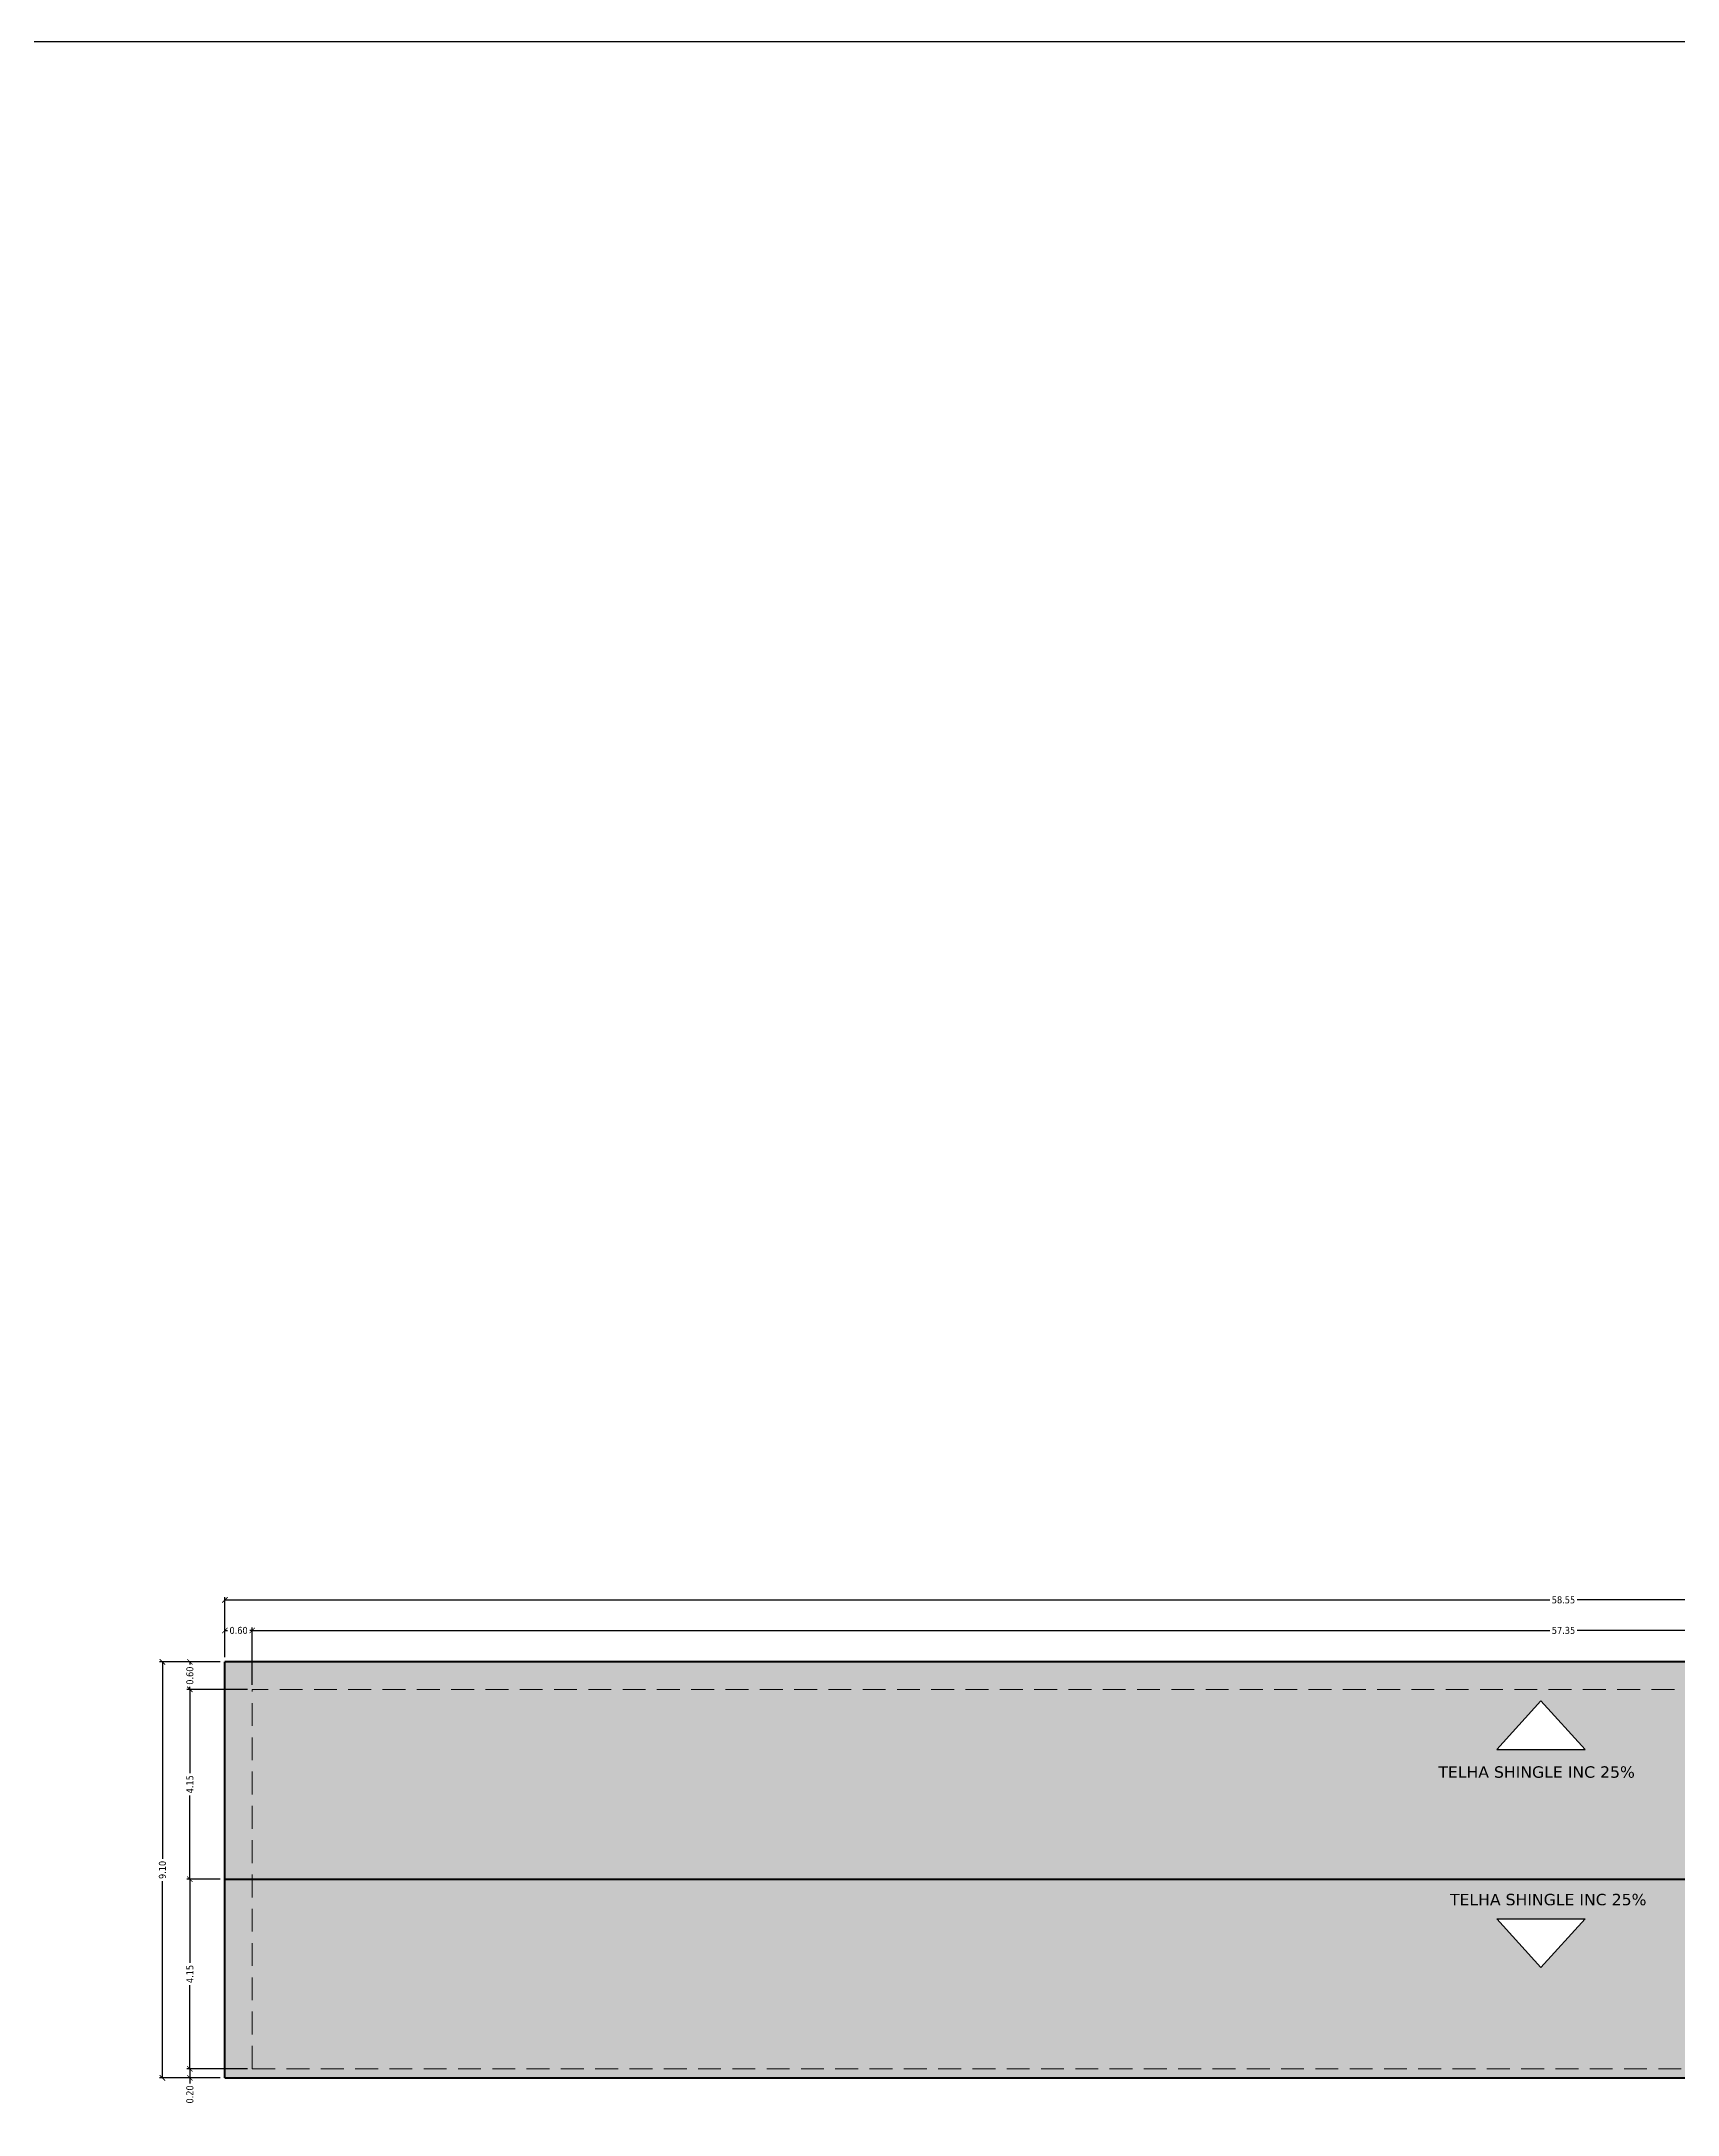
# Model space of a CAD drawing. Header units: millimetres. Extents: x 2543 to 3089, y 1295 to 1485.
# Drawn here: x 2958.04 to 2993.82, y 1439.98 to 1485.33 of the extents above; entities that cross this region are included whole.
import ezdxf

# ---------------------------------------------------------------- set-up
doc = ezdxf.new("R2010")
doc.units = ezdxf.units.MM
doc.linetypes.add('DASHED', pattern=[0.75, 0.5, -0.25])
doc.layers.get('Defpoints').update_dxf_attribs({"lineweight": 0})
for name, color, linetype, lineweight in [('AF-Indicação coluna', 5, 'Continuous', 20), ('ARQ. Linha Grossa', 5, 'Continuous', 40), ('ARQ. Texto', 7, 'Continuous', 0)]:
    doc.layers.add(name, color=color, linetype=linetype, lineweight=lineweight)
doc.styles.add('NICAZA', font='verdana.ttf', dxfattribs={"width": 0.85})
doc.styles.get("Standard").update_dxf_attribs({"font": 'arial.ttf'})
doc.dimstyles.new('esc-100', dxfattribs={"dimscale": 0.85, "dimtxt": 0.18, "dimasz": 0.14, "dimexe": 0.075, "dimexo": 0.12, "dimgap": 0.06, "dimtad": 0, "dimzin": 0, "dimdsep": 46, "dimtxsty": 'NICAZA', "dimblk": 'ARCHTICK', "dimcen": 0.09, "dimclrd": 7, "dimclre": 7, "dimclrt": 7, "dimadec": 1, "dimazin": 0, "dimtfac": 1, "dimtofl": 0, "dimtmove": 0, "dimatfit": 3, "dimfxl": 1, "dimtolj": 1, "dimtzin": 0, "dimarcsym": 0})
pattern_1 = [(0, (70.8994, 0), (0, 0.28448), []), (90, (70.89939, 0), (-0.14224, 0.28448), [0.28448, -0.28448])]

# ---------------------------------------------------------------- blocks, each defined once
blk = doc.blocks.new('_ArchTick')
at = {"color": 0, "linetype": 'ByBlock', "const_width": 0.15}
blk.add_lwpolyline([(-0.5, -0.5), (0.5, 0.5)], dxfattribs=at)
blk = doc.blocks.new('*D277')
at = {"color": 7, "lineweight": -2, "transparency": 16777216}
for p, q in [((2962.049, 1449.985), (2962.049, 1451.302)), ((2962.049, 1451.239), (2991.028, 1451.239)), ((3020.599, 1451.239), (2991.621, 1451.239)), ((3020.599, 1449.985), (3020.599, 1451.302))]:
    blk.add_line(p, q, dxfattribs=at)
at = {"layer": 'Defpoints', "color": 0, "transparency": 16777216}
for p in [(3020.599, 1451.239), (2962.049, 1449.883), (3020.599, 1449.883)]:
    blk.add_point(p, dxfattribs=at)
at = {"color": 7, "lineweight": -2, "transparency": 16777216, "xscale": 0.119, "yscale": 0.119, "zscale": 0.119, "rotation": 180}
blk.add_blockref('_ArchTick', (2962.049, 1451.239), dxfattribs=at)
at = {"color": 7, "lineweight": -2, "transparency": 16777216, "xscale": 0.119, "yscale": 0.119, "zscale": 0.119}
blk.add_blockref('_ArchTick', (3020.599, 1451.239), dxfattribs=at)
at = {"color": 7, "transparency": 16777216, "insert": (2991.324, 1451.239), "char_height": 0.153, "attachment_point": 5, "style": 'NICAZA'}
blk.add_mtext('\\A1;58.55', dxfattribs=at)
blk = doc.blocks.new('*D279')
at = {"color": 7, "lineweight": -2, "transparency": 16777216}
for p, q in [((2962.649, 1449.385), (2962.649, 1450.634)), ((2962.649, 1450.571), (2991.028, 1450.571)), ((3019.999, 1450.571), (2991.621, 1450.571)), ((3019.999, 1449.385), (3019.999, 1450.634))]:
    blk.add_line(p, q, dxfattribs=at)
at = {"layer": 'Defpoints', "color": 0, "transparency": 16777216}
for p in [(2962.649, 1450.571), (2962.649, 1449.283), (3019.999, 1449.283)]:
    blk.add_point(p, dxfattribs=at)
at = {"color": 7, "lineweight": -2, "transparency": 16777216, "xscale": 0.119, "yscale": 0.119, "zscale": 0.119, "rotation": 180}
blk.add_blockref('_ArchTick', (2962.649, 1450.571), dxfattribs=at)
at = {"color": 7, "lineweight": -2, "transparency": 16777216, "xscale": 0.119, "yscale": 0.119, "zscale": 0.119}
blk.add_blockref('_ArchTick', (3019.999, 1450.571), dxfattribs=at)
at = {"color": 7, "transparency": 16777216, "insert": (2991.324, 1450.571), "char_height": 0.153, "attachment_point": 5, "style": 'NICAZA'}
blk.add_mtext('\\A1;57.35', dxfattribs=at)
blk = doc.blocks.new('*D280')
at = {"color": 7, "lineweight": -2, "transparency": 16777216}
for p, q in [((2962.049, 1449.985), (2962.049, 1450.634)), ((2962.049, 1450.571), (2962.107, 1450.571)), ((2962.649, 1450.571), (2962.592, 1450.571)), ((2962.649, 1449.385), (2962.649, 1450.634))]:
    blk.add_line(p, q, dxfattribs=at)
at = {"layer": 'Defpoints', "color": 0, "transparency": 16777216}
for p in [(2962.049, 1450.571), (2962.049, 1449.883), (2962.649, 1449.283)]:
    blk.add_point(p, dxfattribs=at)
at = {"color": 7, "lineweight": -2, "transparency": 16777216, "xscale": 0.119, "yscale": 0.119, "zscale": 0.119, "rotation": 180}
blk.add_blockref('_ArchTick', (2962.049, 1450.571), dxfattribs=at)
at = {"color": 7, "lineweight": -2, "transparency": 16777216, "xscale": 0.119, "yscale": 0.119, "zscale": 0.119}
blk.add_blockref('_ArchTick', (2962.649, 1450.571), dxfattribs=at)
at = {"color": 7, "transparency": 16777216, "insert": (2962.349, 1450.571), "char_height": 0.153, "attachment_point": 5, "style": 'NICAZA'}
blk.add_mtext('\\A1;0.60', dxfattribs=at)
blk = doc.blocks.new('*D272')
at = {"color": 7, "lineweight": -2, "transparency": 16777216}
for p, q in [((2961.947, 1449.883), (2961.22, 1449.883)), ((2961.284, 1449.883), (2961.284, 1449.826)), ((2961.284, 1449.283), (2961.284, 1449.341)), ((2962.547, 1449.283), (2961.22, 1449.283))]:
    blk.add_line(p, q, dxfattribs=at)
at = {"layer": 'Defpoints', "color": 0, "transparency": 16777216}
for p in [(2962.049, 1449.883), (2961.284, 1449.283), (2962.649, 1449.283)]:
    blk.add_point(p, dxfattribs=at)
at = {"color": 7, "lineweight": -2, "transparency": 16777216, "xscale": 0.119, "yscale": 0.119, "zscale": 0.119}
for p, rotation in [((2961.284, 1449.883), 90), ((2961.284, 1449.283), 270)]:
    blk.add_blockref('_ArchTick', p, dxfattribs=dict(at, rotation=rotation))
at = {"color": 7, "transparency": 16777216, "insert": (2961.284, 1449.583), "char_height": 0.153, "attachment_point": 5, "rotation": 90, "style": 'NICAZA'}
blk.add_mtext('\\A1;0.60', dxfattribs=at)
blk = doc.blocks.new('*D273')
at = {"color": 7, "lineweight": -2, "transparency": 16777216}
for p, q in [((2961.947, 1449.283), (2961.22, 1449.283)), ((2961.284, 1449.283), (2961.284, 1447.451)), ((2961.284, 1445.13), (2961.284, 1446.962)), ((2961.947, 1445.13), (2961.22, 1445.13))]:
    blk.add_line(p, q, dxfattribs=at)
at = {"layer": 'Defpoints', "color": 0, "transparency": 16777216}
for p in [(2962.049, 1449.283), (2961.284, 1445.13), (2962.049, 1445.13)]:
    blk.add_point(p, dxfattribs=at)
at = {"color": 7, "lineweight": -2, "transparency": 16777216, "xscale": 0.119, "yscale": 0.119, "zscale": 0.119}
for p, rotation in [((2961.284, 1449.283), 90), ((2961.284, 1445.13), 270)]:
    blk.add_blockref('_ArchTick', p, dxfattribs=dict(at, rotation=rotation))
at = {"color": 7, "transparency": 16777216, "insert": (2961.284, 1447.207), "char_height": 0.153, "attachment_point": 5, "rotation": 90, "style": 'NICAZA'}
blk.add_mtext('\\A1;4.15', dxfattribs=at)
blk = doc.blocks.new('*D274')
at = {"color": 7, "lineweight": -2, "transparency": 16777216}
for p, q in [((2961.947, 1440.983), (2961.22, 1440.983)), ((2961.947, 1440.783), (2961.22, 1440.783)), ((2961.284, 1440.983), (2961.284, 1440.783)), ((2961.284, 1440.783), (2961.284, 1440.664))]:
    blk.add_line(p, q, dxfattribs=at)
at = {"layer": 'Defpoints', "color": 0, "transparency": 16777216}
for p in [(2961.284, 1440.783), (2962.049, 1440.983), (2962.049, 1440.783)]:
    blk.add_point(p, dxfattribs=at)
at = {"color": 7, "lineweight": -2, "transparency": 16777216, "xscale": 0.119, "yscale": 0.119, "zscale": 0.119}
for p, rotation in [((2961.284, 1440.983), 90), ((2961.284, 1440.783), 270)]:
    blk.add_blockref('_ArchTick', p, dxfattribs=dict(at, rotation=rotation))
at = {"color": 7, "transparency": 16777216, "insert": (2961.284, 1440.422), "char_height": 0.153, "attachment_point": 5, "rotation": 90, "style": 'NICAZA'}
blk.add_mtext('\\A1;0.20', dxfattribs=at)
blk = doc.blocks.new('*D275')
at = {"color": 7, "lineweight": -2, "transparency": 16777216}
for p, q in [((2961.947, 1449.883), (2960.621, 1449.883)), ((2960.684, 1449.883), (2960.684, 1445.577)), ((2960.684, 1440.783), (2960.684, 1445.09)), ((2961.947, 1440.783), (2960.621, 1440.783))]:
    blk.add_line(p, q, dxfattribs=at)
at = {"layer": 'Defpoints', "color": 0, "transparency": 16777216}
for p in [(2960.684, 1449.883), (2962.049, 1449.883), (2962.049, 1440.783)]:
    blk.add_point(p, dxfattribs=at)
at = {"color": 7, "lineweight": -2, "transparency": 16777216, "xscale": 0.119, "yscale": 0.119, "zscale": 0.119}
for p, rotation in [((2960.684, 1449.883), 90), ((2960.684, 1440.783), 270)]:
    blk.add_blockref('_ArchTick', p, dxfattribs=dict(at, rotation=rotation))
at = {"color": 7, "transparency": 16777216, "insert": (2960.684, 1445.333), "char_height": 0.153, "attachment_point": 5, "rotation": 90, "style": 'NICAZA'}
blk.add_mtext('\\A1;9.10', dxfattribs=at)
blk = doc.blocks.new('*D276')
at = {"color": 7, "lineweight": -2, "transparency": 16777216}
for p, q in [((2961.947, 1445.13), (2961.22, 1445.13)), ((2961.284, 1445.13), (2961.284, 1443.301)), ((2961.284, 1440.983), (2961.284, 1442.812)), ((2962.547, 1440.983), (2961.22, 1440.983))]:
    blk.add_line(p, q, dxfattribs=at)
at = {"layer": 'Defpoints', "color": 0, "transparency": 16777216}
for p in [(2962.049, 1445.13), (2961.284, 1440.983), (2962.649, 1440.983)]:
    blk.add_point(p, dxfattribs=at)
at = {"color": 7, "lineweight": -2, "transparency": 16777216, "xscale": 0.119, "yscale": 0.119, "zscale": 0.119}
for p, rotation in [((2961.284, 1445.13), 90), ((2961.284, 1440.983), 270)]:
    blk.add_blockref('_ArchTick', p, dxfattribs=dict(at, rotation=rotation))
at = {"color": 7, "transparency": 16777216, "insert": (2961.284, 1443.057), "char_height": 0.153, "attachment_point": 5, "rotation": 90, "style": 'NICAZA'}
blk.add_mtext('\\A1;4.15', dxfattribs=at)

msp = doc.modelspace()

# ---------------------------------------------------------------- hatches: boundary and pattern name
at = {"true_color": 0xc7c8ca}
h = msp.add_hatch(dxfattribs=at)
h.set_pattern_fill('AR-B88', color=9, scale=0.0014)
h.set_pattern_definition(pattern_1)
h.paths.add_polyline_path([(3019.999, 1449.283), (2962.649, 1449.283), (2962.649, 1445.133), (3019.999, 1445.133)], flags=17)
h.paths.add_polyline_path([(2991.797, 1447.964), (2989.866, 1447.964), (2990.831, 1449.029)], flags=16)
h.paths.add_polyline_path([(3020.599, 1449.883), (2962.049, 1449.883), (2962.049, 1445.133), (2962.649, 1445.133), (2962.649, 1449.283), (3019.999, 1449.283), (3019.999, 1445.133), (3020.599, 1445.133)])
h.paths.add_polyline_path([(2988.523, 1447.216), (2993.141, 1447.216), (2993.141, 1447.758), (2988.523, 1447.758)], flags=24)
h.paths.add_polyline_path([(2997.765, 1446.268), (2999.544, 1446.268), (2999.544, 1446.811), (2997.765, 1446.811)], flags=24)
h = msp.add_hatch(dxfattribs=at)
h.set_pattern_fill('AR-B88', color=9, scale=0.0014)
h.set_pattern_definition(pattern_1)
h.paths.add_polyline_path([(3019.999, 1445.133), (2962.649, 1445.133), (2962.649, 1440.983), (3019.999, 1440.983)], flags=17)
h.paths.add_polyline_path([(2991.797, 1444.264), (2990.831, 1443.198), (2989.866, 1444.264)], flags=16)
h.paths.add_polyline_path([(3020.599, 1445.133), (3019.999, 1445.133), (3019.999, 1440.983), (2962.649, 1440.983), (2962.649, 1445.133), (2962.049, 1445.133), (2962.049, 1440.783), (3020.599, 1440.783)])
h.paths.add_polyline_path([(2988.778, 1444.42), (2993.395, 1444.42), (2993.395, 1444.963), (2988.778, 1444.963)], flags=24)

# ---------------------------------------------------------------- linework, layer by layer
for p, q in [((2990.831, 1449.029), (2989.866, 1447.964)), ((2990.831, 1449.029), (2991.797, 1447.964)), ((2989.866, 1447.964), (2991.797, 1447.964)), ((2989.866, 1444.264), (2991.797, 1444.264)), ((2990.831, 1443.198), (2989.866, 1444.264)), ((2990.831, 1443.198), (2991.797, 1444.264))]:
    msp.add_line(p, q)
msp.add_lwpolyline([(2834.218, 1485.329), (3088.754, 1485.329), (3088.754, 1311.908), (2834.218, 1311.908)], close=True)
at = {"layer": 'AF-Indicação coluna', "color": 251, "linetype": 'DASHED', "true_color": 0x636466}
for p, q in [((2962.649, 1440.983), (2962.649, 1449.283)), ((3019.999, 1449.283), (2962.649, 1449.283)), ((2962.649, 1440.983), (3019.999, 1440.983))]:
    msp.add_line(p, q, dxfattribs=at)
at = {"layer": 'ARQ. Linha Grossa', "color": 251, "true_color": 0x636466}
for p, q in [((2962.049, 1440.783), (2962.049, 1449.883)), ((3020.599, 1449.883), (2962.049, 1449.883)), ((2962.049, 1445.133), (3020.599, 1445.133)), ((2962.049, 1440.783), (3020.599, 1440.783))]:
    msp.add_line(p, q, dxfattribs=at)

# ---------------------------------------------------------------- texts
at = {"layer": 'ARQ. Texto', "char_height": 0.24977, "width": 7.20832}
for insert, attachment_point in [((2988.586, 1447.345), 7), ((2988.84, 1444.81), 1)]:
    msp.add_mtext('{\\fVerdana|b0|i0|c0|p34;TELHA SHINGLE INC 25%}', dxfattribs=dict(at, insert=insert, attachment_point=attachment_point))

# ---------------------------------------------------------------- dimensions: what is measured, and where the dimension line sits
for base, p1, p2, picture, middle in [((3020.599, 1451.239), (2962.049, 1449.883), (3020.599, 1449.883), '*D277', (2991.324, 1451.239)), ((2962.049, 1450.571), (2962.649, 1449.283), (2962.049, 1449.883), '*D280', (2962.349, 1450.571)), ((2962.649, 1450.571), (3019.999, 1449.283), (2962.649, 1449.283), '*D279', (2991.324, 1450.571))]:
    dim = msp.add_linear_dim(base=base, p1=p1, p2=p2, dimstyle='esc-100')
    dim.commit()
    dim.dimension.update_dxf_attribs({"geometry": picture, "text_midpoint": middle})
for base, p1, p2, picture, middle in [((2960.684, 1449.883), (2962.049, 1440.783), (2962.049, 1449.883), '*D275', (2960.684, 1445.333)), ((2961.284, 1449.283), (2962.049, 1449.883), (2962.649, 1449.283), '*D272', (2961.284, 1449.583)), ((2961.284, 1445.13), (2962.049, 1449.283), (2962.049, 1445.13), '*D273', (2961.284, 1447.207)), ((2961.284, 1440.983), (2962.049, 1445.13), (2962.649, 1440.983), '*D276', (2961.284, 1443.057)), ((2961.284, 1440.783), (2962.049, 1440.983), (2962.049, 1440.783), '*D274', (2961.284, 1440.422))]:
    dim = msp.add_linear_dim(base=base, p1=p1, p2=p2, angle=90, dimstyle='esc-100')
    dim.commit()
    dim.dimension.update_dxf_attribs({"geometry": picture, "text_midpoint": middle})

doc.saveas('drawing.dxf')
